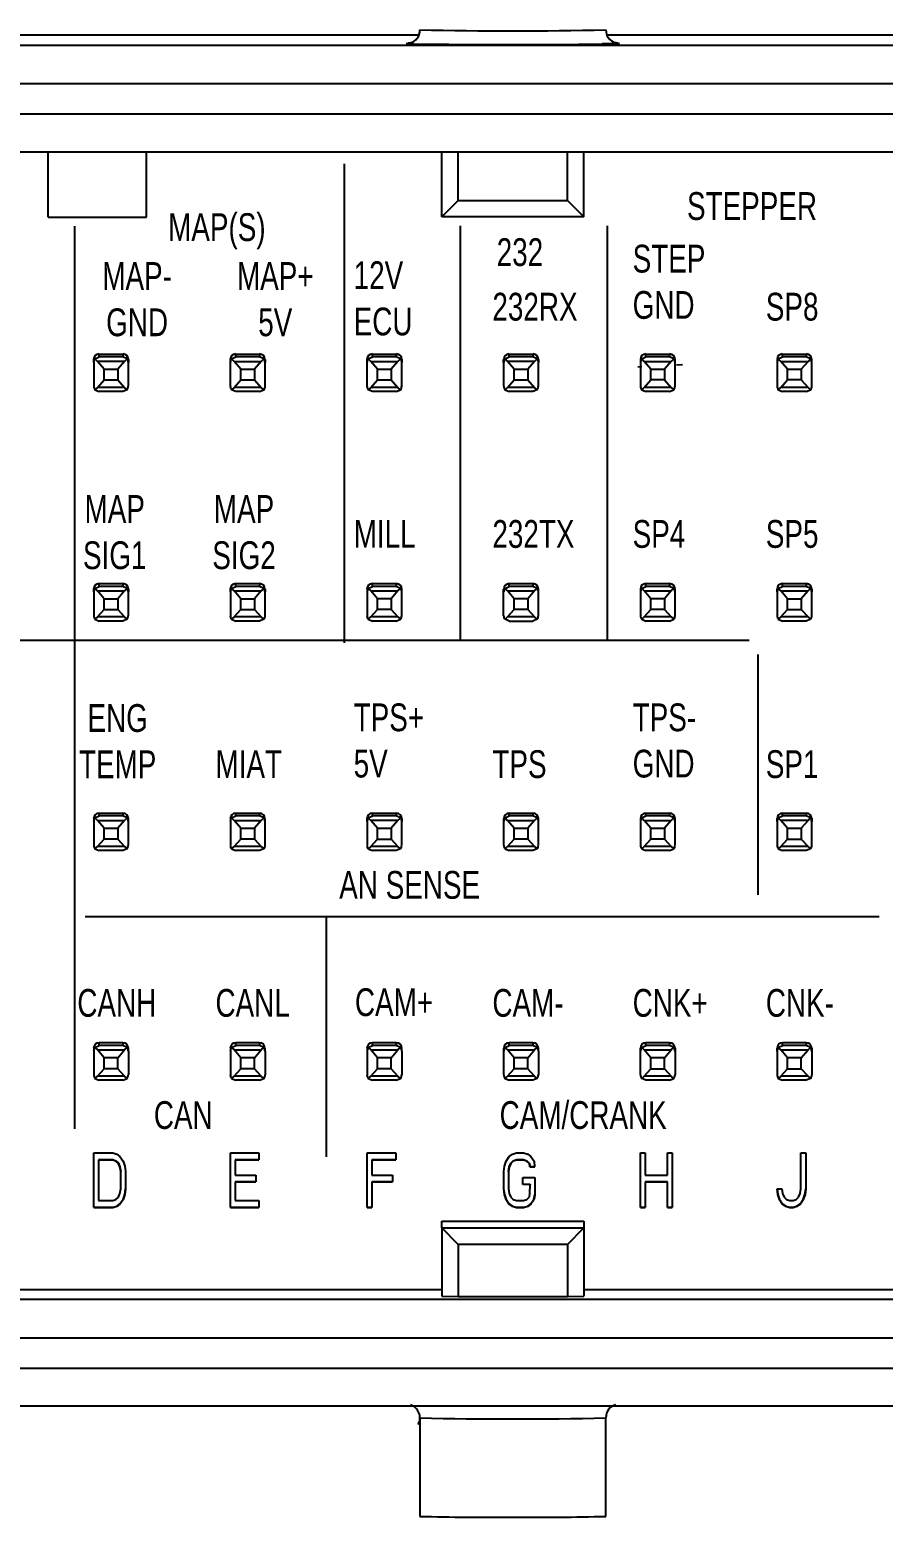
# Model space of a CAD drawing. Header units: inches. Extents: x -3.1 to 15.4, y 3.5 to 10.5.
# Drawn here: x 12.462 to 13.077, y 8.658 to 9.73 of the extents above; entities that cross this region are included whole.
import ezdxf

# ---------------------------------------------------------------- set-up
doc = ezdxf.new("R2010")
doc.units = ezdxf.units.IN
doc.header["$MEASUREMENT"] = 0
doc.layers.get('0').update_dxf_attribs({"linetype": 'CONTINUOUS'})
doc.layers.add('TAGS', color=1, linetype='CONTINUOUS')
doc.styles.get("Standard").update_dxf_attribs({"font": 'txt', "width": 0.75})

msp = doc.modelspace()

# ---------------------------------------------------------------- linework, layer by layer
at = {"color": 7, "linetype": 'Continuous'}
for p, q in [((12.1268, 9.7259), (12.742, 9.7259)), ((12.1268, 9.7184), (13.4929, 9.7184)), ((12.7331, 9.7197), (12.7379, 9.72)), ((12.7384, 9.7195), (12.7331, 9.7197)), ((12.8776, 9.7259), (13.4929, 9.7259)), ((12.8816, 9.72), (12.8866, 9.7197)), ((13.4929, 9.6906), (12.1268, 9.6906)), ((12.1405, 9.669), (13.4791, 9.669)), ((12.1405, 9.6417), (13.4791, 9.6417)), ((12.4752, 9.5947), (12.4752, 9.6417)), ((12.546, 9.5947), (12.546, 9.6417)), ((12.7586, 9.5948), (12.7586, 9.6417)), ((12.7705, 9.6065), (12.7705, 9.6417)), ((12.8492, 9.6065), (12.8492, 9.6417)), ((12.861, 9.5948), (12.861, 9.6417)), ((12.7705, 9.6065), (12.7586, 9.5948)), ((12.7705, 9.6065), (12.8492, 9.6065)), ((12.8492, 9.6065), (12.861, 9.5948)), ((12.4752, 9.5947), (12.546, 9.5947)), ((12.861, 9.5948), (12.7586, 9.5948)), ((12.5089, 9.4925), (12.5119, 9.494)), ((12.5119, 9.494), (12.5119, 9.496)), ((12.5119, 9.496), (12.529, 9.496)), ((12.529, 9.494), (12.5119, 9.494)), ((12.529, 9.496), (12.529, 9.494)), ((12.532, 9.4925), (12.529, 9.494)), ((12.6073, 9.4925), (12.6103, 9.494)), ((12.6103, 9.494), (12.6103, 9.496)), ((12.6103, 9.496), (12.6274, 9.496)), ((12.6274, 9.494), (12.6103, 9.494)), ((12.6274, 9.496), (12.6274, 9.494)), ((12.6305, 9.4925), (12.6274, 9.494)), ((12.7057, 9.4925), (12.7087, 9.494)), ((12.7087, 9.494), (12.7087, 9.496)), ((12.7087, 9.496), (12.7259, 9.496)), ((12.7259, 9.494), (12.7087, 9.494)), ((12.7259, 9.496), (12.7259, 9.494)), ((12.7289, 9.4925), (12.7259, 9.494)), ((12.8042, 9.4925), (12.8072, 9.494)), ((12.8072, 9.494), (12.8072, 9.496)), ((12.8072, 9.496), (12.8243, 9.496)), ((12.8243, 9.494), (12.8072, 9.494)), ((12.8243, 9.496), (12.8243, 9.494)), ((12.8273, 9.4925), (12.8243, 9.494)), ((12.9026, 9.4925), (12.9056, 9.494)), ((12.9056, 9.494), (12.9056, 9.496)), ((12.9056, 9.496), (12.9227, 9.496)), ((12.9227, 9.494), (12.9056, 9.494)), ((12.9227, 9.496), (12.9227, 9.494)), ((12.9257, 9.4925), (12.9227, 9.494)), ((13.001, 9.4925), (13.004, 9.494)), ((13.004, 9.494), (13.004, 9.496)), ((13.004, 9.496), (13.0211, 9.496)), ((13.0211, 9.494), (13.004, 9.494)), ((13.0211, 9.496), (13.0211, 9.494)), ((13.0242, 9.4925), (13.0211, 9.494)), ((12.508, 9.49), (12.508, 9.4921)), ((12.508, 9.49), (12.508, 9.4728)), ((12.5107, 9.4907), (12.5089, 9.4925)), ((12.5155, 9.4851), (12.5107, 9.4907)), ((12.5302, 9.4907), (12.5107, 9.4907)), ((12.5155, 9.4773), (12.5155, 9.4851)), ((12.5155, 9.4851), (12.5254, 9.4851)), ((12.5302, 9.4907), (12.5254, 9.4851)), ((12.5254, 9.4851), (12.5254, 9.4773)), ((12.532, 9.4925), (12.5302, 9.4907)), ((12.533, 9.4921), (12.533, 9.49)), ((12.533, 9.4728), (12.533, 9.49)), ((12.6064, 9.49), (12.6064, 9.4921)), ((12.6064, 9.4728), (12.6064, 9.49)), ((12.6091, 9.4907), (12.6073, 9.4925)), ((12.614, 9.4851), (12.6091, 9.4907)), ((12.6091, 9.4907), (12.6287, 9.4907)), ((12.614, 9.4773), (12.614, 9.4851)), ((12.614, 9.4851), (12.6238, 9.4851)), ((12.6287, 9.4907), (12.6238, 9.4851)), ((12.6238, 9.4851), (12.6238, 9.4773)), ((12.6305, 9.4925), (12.6287, 9.4907)), ((12.6314, 9.4921), (12.6314, 9.49)), ((12.6314, 9.4728), (12.6314, 9.49)), ((12.7048, 9.49), (12.7048, 9.4921)), ((12.7048, 9.4728), (12.7048, 9.49)), ((12.7075, 9.4907), (12.7057, 9.4925)), ((12.7124, 9.4851), (12.7075, 9.4907)), ((12.7075, 9.4907), (12.7271, 9.4907)), ((12.7124, 9.4773), (12.7124, 9.4851)), ((12.7124, 9.4851), (12.7222, 9.4851)), ((12.7271, 9.4907), (12.7222, 9.4851)), ((12.7222, 9.4851), (12.7222, 9.4773)), ((12.7289, 9.4925), (12.7271, 9.4907)), ((12.7298, 9.4921), (12.7298, 9.49)), ((12.7298, 9.4728), (12.7298, 9.49)), ((12.8032, 9.49), (12.8032, 9.4921)), ((12.8032, 9.49), (12.8032, 9.4728)), ((12.8059, 9.4907), (12.8042, 9.4925)), ((12.8108, 9.4851), (12.8059, 9.4907)), ((12.8255, 9.4907), (12.8059, 9.4907)), ((12.8108, 9.4773), (12.8108, 9.4851)), ((12.8108, 9.4851), (12.8206, 9.4851)), ((12.8255, 9.4907), (12.8206, 9.4851)), ((12.8206, 9.4851), (12.8206, 9.4773)), ((12.8273, 9.4925), (12.8255, 9.4907)), ((12.8282, 9.4921), (12.8282, 9.49)), ((12.8282, 9.4728), (12.8282, 9.49)), ((12.8999, 9.4868), (12.9027, 9.4869)), ((12.9017, 9.4921), (12.9017, 9.49)), ((12.9017, 9.49), (12.9017, 9.4728)), ((12.9026, 9.4925), (12.9044, 9.4907)), ((12.9092, 9.4851), (12.9044, 9.4907)), ((12.9044, 9.4907), (12.9239, 9.4907)), ((12.9092, 9.4773), (12.9092, 9.4851)), ((12.9092, 9.4851), (12.9191, 9.4851)), ((12.9239, 9.4907), (12.9191, 9.4851)), ((12.9191, 9.4851), (12.9191, 9.4773)), ((12.9239, 9.4907), (12.9257, 9.4925)), ((12.9267, 9.49), (12.9267, 9.4921)), ((12.9267, 9.4728), (12.9267, 9.49)), ((12.9276, 9.4881), (12.9321, 9.4884)), ((13.0001, 9.4921), (13.0001, 9.49)), ((13.0001, 9.49), (13.0001, 9.4728)), ((13.001, 9.4925), (13.0028, 9.4907)), ((13.0077, 9.4851), (13.0028, 9.4907)), ((13.0028, 9.4907), (13.0224, 9.4907)), ((13.0077, 9.4773), (13.0077, 9.4851)), ((13.0077, 9.4851), (13.0175, 9.4851)), ((13.0224, 9.4907), (13.0175, 9.4851)), ((13.0175, 9.4851), (13.0175, 9.4773)), ((13.0224, 9.4907), (13.0242, 9.4925)), ((13.0251, 9.49), (13.0251, 9.4921)), ((13.0251, 9.4728), (13.0251, 9.49)), ((12.5107, 9.4719), (12.5089, 9.4703)), ((12.5107, 9.4719), (12.5155, 9.4773)), ((12.5302, 9.4719), (12.5107, 9.4719)), ((12.5155, 9.4773), (12.5254, 9.4773)), ((12.5254, 9.4773), (12.5302, 9.4719)), ((12.532, 9.4703), (12.5302, 9.4719)), ((12.6091, 9.4719), (12.6073, 9.4703)), ((12.6091, 9.4719), (12.614, 9.4773)), ((12.6287, 9.4719), (12.6091, 9.4719)), ((12.614, 9.4773), (12.6238, 9.4773)), ((12.6238, 9.4773), (12.6287, 9.4719)), ((12.6305, 9.4703), (12.6287, 9.4719)), ((12.7075, 9.4719), (12.7057, 9.4703)), ((12.7075, 9.4719), (12.7124, 9.4773)), ((12.7271, 9.4719), (12.7075, 9.4719)), ((12.7124, 9.4773), (12.7222, 9.4773)), ((12.7222, 9.4773), (12.7271, 9.4719)), ((12.7289, 9.4703), (12.7271, 9.4719)), ((12.8059, 9.4719), (12.8042, 9.4703)), ((12.8059, 9.4719), (12.8108, 9.4773)), ((12.8255, 9.4719), (12.8059, 9.4719)), ((12.8108, 9.4773), (12.8206, 9.4773)), ((12.8206, 9.4773), (12.8255, 9.4719)), ((12.8273, 9.4703), (12.8255, 9.4719)), ((12.9026, 9.4703), (12.9044, 9.4719)), ((12.9044, 9.4719), (12.9092, 9.4773)), ((12.9239, 9.4719), (12.9044, 9.4719)), ((12.9191, 9.4773), (12.9092, 9.4773)), ((12.9191, 9.4773), (12.9239, 9.4719)), ((12.9239, 9.4719), (12.9257, 9.4703)), ((13.001, 9.4703), (13.0028, 9.4719)), ((13.0028, 9.4719), (13.0077, 9.4773)), ((13.0224, 9.4719), (13.0028, 9.4719)), ((13.0175, 9.4773), (13.0077, 9.4773)), ((13.0175, 9.4773), (13.0224, 9.4719)), ((13.0224, 9.4719), (13.0242, 9.4703)), ((12.5089, 9.4703), (12.5119, 9.469)), ((12.529, 9.469), (12.5119, 9.469)), ((12.532, 9.4703), (12.529, 9.469)), ((12.6103, 9.469), (12.6073, 9.4703)), ((12.6274, 9.469), (12.6103, 9.469)), ((12.6274, 9.469), (12.6305, 9.4703)), ((12.7087, 9.469), (12.7057, 9.4703)), ((12.7259, 9.469), (12.7087, 9.469)), ((12.7259, 9.469), (12.7289, 9.4703)), ((12.8042, 9.4703), (12.8072, 9.469)), ((12.8243, 9.469), (12.8072, 9.469)), ((12.8273, 9.4703), (12.8243, 9.469)), ((12.9026, 9.4703), (12.9056, 9.469)), ((12.9227, 9.469), (12.9056, 9.469)), ((12.9227, 9.469), (12.9257, 9.4703)), ((13.001, 9.4703), (13.004, 9.469)), ((13.0211, 9.469), (13.004, 9.469)), ((13.0211, 9.469), (13.0242, 9.4703)), ((12.508, 9.3246), (12.508, 9.3267)), ((12.508, 9.3246), (12.508, 9.3075)), ((12.5089, 9.3271), (12.5119, 9.3286)), ((12.5107, 9.3254), (12.5089, 9.3271)), ((12.5155, 9.3197), (12.5107, 9.3254)), ((12.5107, 9.3254), (12.5302, 9.3254)), ((12.5119, 9.3286), (12.5119, 9.3306)), ((12.5119, 9.3306), (12.529, 9.3306)), ((12.529, 9.3286), (12.5119, 9.3286)), ((12.5302, 9.3254), (12.5254, 9.3197)), ((12.529, 9.3306), (12.529, 9.3286)), ((12.532, 9.3271), (12.529, 9.3286)), ((12.532, 9.3271), (12.5302, 9.3254)), ((12.533, 9.3267), (12.533, 9.3246)), ((12.533, 9.3075), (12.533, 9.3246)), ((12.6064, 9.3246), (12.6064, 9.3267)), ((12.6064, 9.3246), (12.6064, 9.3075)), ((12.6073, 9.3271), (12.6103, 9.3286)), ((12.6091, 9.3254), (12.6073, 9.3271)), ((12.614, 9.3197), (12.6091, 9.3254)), ((12.6091, 9.3254), (12.6287, 9.3254)), ((12.6103, 9.3286), (12.6103, 9.3306)), ((12.6103, 9.3306), (12.6274, 9.3306)), ((12.6274, 9.3286), (12.6103, 9.3286)), ((12.6287, 9.3254), (12.6238, 9.3197)), ((12.6274, 9.3306), (12.6274, 9.3286)), ((12.6305, 9.3271), (12.6274, 9.3286)), ((12.6305, 9.3271), (12.6287, 9.3254)), ((12.6314, 9.3267), (12.6314, 9.3246)), ((12.6314, 9.3075), (12.6314, 9.3246)), ((12.7048, 9.3267), (12.7048, 9.3246)), ((12.7048, 9.3246), (12.7048, 9.3075)), ((12.7057, 9.3271), (12.7087, 9.3286)), ((12.7057, 9.3271), (12.7075, 9.3254)), ((12.7124, 9.3197), (12.7075, 9.3254)), ((12.7075, 9.3254), (12.7271, 9.3254)), ((12.7087, 9.3286), (12.7087, 9.3306)), ((12.7087, 9.3306), (12.7259, 9.3306)), ((12.7259, 9.3286), (12.7087, 9.3286)), ((12.7271, 9.3254), (12.7222, 9.3197)), ((12.7259, 9.3306), (12.7259, 9.3286)), ((12.7289, 9.3271), (12.7259, 9.3286)), ((12.7271, 9.3254), (12.7289, 9.3271)), ((12.7298, 9.3246), (12.7298, 9.3267)), ((12.7298, 9.3075), (12.7298, 9.3246)), ((12.8032, 9.3246), (12.8032, 9.3267)), ((12.8032, 9.3075), (12.8032, 9.3246)), ((12.8042, 9.3271), (12.8072, 9.3286)), ((12.8059, 9.3254), (12.8042, 9.3271)), ((12.8108, 9.3197), (12.8059, 9.3254)), ((12.8059, 9.3254), (12.8255, 9.3254)), ((12.8072, 9.3286), (12.8072, 9.3306)), ((12.8072, 9.3306), (12.8243, 9.3306)), ((12.8243, 9.3286), (12.8072, 9.3286)), ((12.8255, 9.3254), (12.8206, 9.3197)), ((12.8243, 9.3306), (12.8243, 9.3286)), ((12.8273, 9.3271), (12.8243, 9.3286)), ((12.8255, 9.3254), (12.8273, 9.3271)), ((12.8282, 9.3246), (12.8282, 9.3267)), ((12.8282, 9.3075), (12.8282, 9.3246)), ((12.9017, 9.3267), (12.9017, 9.3246)), ((12.9017, 9.3246), (12.9017, 9.3075)), ((12.9026, 9.3271), (12.9056, 9.3286)), ((12.9026, 9.3271), (12.9044, 9.3254)), ((12.9092, 9.3197), (12.9044, 9.3254)), ((12.9044, 9.3254), (12.9239, 9.3254)), ((12.9056, 9.3286), (12.9056, 9.3306)), ((12.9056, 9.3306), (12.9227, 9.3306)), ((12.9227, 9.3286), (12.9056, 9.3286)), ((12.9239, 9.3254), (12.9191, 9.3197)), ((12.9227, 9.3306), (12.9227, 9.3286)), ((12.9257, 9.3271), (12.9227, 9.3286)), ((12.9239, 9.3254), (12.9257, 9.3271)), ((12.9267, 9.3246), (12.9267, 9.3267)), ((12.9267, 9.3075), (12.9267, 9.3246)), ((13.0001, 9.3246), (13.0001, 9.3267)), ((13.0001, 9.3246), (13.0001, 9.3075)), ((13.001, 9.3271), (13.004, 9.3286)), ((13.0028, 9.3254), (13.001, 9.3271)), ((13.0077, 9.3197), (13.0028, 9.3254)), ((13.0028, 9.3254), (13.0224, 9.3254)), ((13.004, 9.3286), (13.004, 9.3306)), ((13.004, 9.3306), (13.0211, 9.3306)), ((13.0211, 9.3286), (13.004, 9.3286)), ((13.0224, 9.3254), (13.0175, 9.3197)), ((13.0211, 9.3306), (13.0211, 9.3286)), ((13.0242, 9.3271), (13.0211, 9.3286)), ((13.0242, 9.3271), (13.0224, 9.3254)), ((13.0251, 9.3267), (13.0251, 9.3246)), ((13.0251, 9.3075), (13.0251, 9.3246)), ((12.5107, 9.3066), (12.5155, 9.3119)), ((12.5155, 9.3119), (12.5155, 9.3197)), ((12.5155, 9.3197), (12.5254, 9.3197)), ((12.5155, 9.3119), (12.5254, 9.3119)), ((12.5254, 9.3197), (12.5254, 9.3119)), ((12.5254, 9.3119), (12.5302, 9.3066)), ((12.6091, 9.3066), (12.614, 9.3119)), ((12.614, 9.3119), (12.614, 9.3197)), ((12.614, 9.3197), (12.6238, 9.3197)), ((12.614, 9.3119), (12.6238, 9.3119)), ((12.6238, 9.3197), (12.6238, 9.3119)), ((12.6238, 9.3119), (12.6287, 9.3066)), ((12.7075, 9.3066), (12.7124, 9.3119)), ((12.7124, 9.3119), (12.7124, 9.3197)), ((12.7222, 9.3197), (12.7124, 9.3197)), ((12.7222, 9.3119), (12.7124, 9.3119)), ((12.7222, 9.3197), (12.7222, 9.3119)), ((12.7222, 9.3119), (12.7271, 9.3066)), ((12.8059, 9.3066), (12.8108, 9.3119)), ((12.8108, 9.3119), (12.8108, 9.3197)), ((12.8206, 9.3197), (12.8108, 9.3197)), ((12.8206, 9.3119), (12.8108, 9.3119)), ((12.8206, 9.3197), (12.8206, 9.3119)), ((12.8206, 9.3119), (12.8255, 9.3066)), ((12.9044, 9.3066), (12.9092, 9.3119)), ((12.9092, 9.3119), (12.9092, 9.3197)), ((12.9191, 9.3197), (12.9092, 9.3197)), ((12.9191, 9.3119), (12.9092, 9.3119)), ((12.9191, 9.3197), (12.9191, 9.3119)), ((12.9191, 9.3119), (12.9239, 9.3066)), ((13.0028, 9.3066), (13.0077, 9.3119)), ((13.0077, 9.3119), (13.0077, 9.3197)), ((13.0077, 9.3197), (13.0175, 9.3197)), ((13.0077, 9.3119), (13.0175, 9.3119)), ((13.0175, 9.3197), (13.0175, 9.3119)), ((13.0175, 9.3119), (13.0224, 9.3066)), ((12.5107, 9.3066), (12.5089, 9.3049)), ((12.5089, 9.3049), (12.5119, 9.3036)), ((12.5302, 9.3066), (12.5107, 9.3066)), ((12.529, 9.3036), (12.5119, 9.3036)), ((12.532, 9.3049), (12.529, 9.3036)), ((12.532, 9.3049), (12.5302, 9.3066)), ((12.6091, 9.3066), (12.6073, 9.3049)), ((12.6073, 9.3049), (12.6103, 9.3036)), ((12.6287, 9.3066), (12.6091, 9.3066)), ((12.6274, 9.3036), (12.6103, 9.3036)), ((12.6305, 9.3049), (12.6274, 9.3036)), ((12.6305, 9.3049), (12.6287, 9.3066)), ((12.7057, 9.3049), (12.7075, 9.3066)), ((12.7057, 9.3049), (12.7087, 9.3036)), ((12.7271, 9.3066), (12.7075, 9.3066)), ((12.7259, 9.3036), (12.7087, 9.3036)), ((12.7259, 9.3036), (12.7289, 9.3049)), ((12.7271, 9.3066), (12.7289, 9.3049)), ((12.8042, 9.3049), (12.8059, 9.3066)), ((12.8072, 9.3036), (12.8042, 9.3049)), ((12.8255, 9.3066), (12.8059, 9.3066)), ((12.8072, 9.3036), (12.8243, 9.3036)), ((12.8273, 9.3049), (12.8243, 9.3036)), ((12.8273, 9.3049), (12.8255, 9.3066)), ((12.9026, 9.3049), (12.9044, 9.3066)), ((12.9026, 9.3049), (12.9056, 9.3036)), ((12.9239, 9.3066), (12.9044, 9.3066)), ((12.9227, 9.3036), (12.9056, 9.3036)), ((12.9227, 9.3036), (12.9257, 9.3049)), ((12.9239, 9.3066), (12.9257, 9.3049)), ((13.0028, 9.3066), (13.001, 9.3049)), ((13.001, 9.3049), (13.004, 9.3036)), ((13.0224, 9.3066), (13.0028, 9.3066)), ((13.0211, 9.3036), (13.004, 9.3036)), ((13.0242, 9.3049), (13.0211, 9.3036)), ((13.0242, 9.3049), (13.0224, 9.3066)), ((12.508, 9.1614), (12.508, 9.1593)), ((12.5089, 9.1618), (12.5119, 9.1633)), ((12.5089, 9.1618), (12.5107, 9.16)), ((12.5119, 9.1633), (12.5119, 9.1653)), ((12.5119, 9.1653), (12.529, 9.1653)), ((12.529, 9.1633), (12.5119, 9.1633)), ((12.529, 9.1653), (12.529, 9.1633)), ((12.532, 9.1618), (12.529, 9.1633)), ((12.5302, 9.16), (12.532, 9.1618)), ((12.533, 9.1593), (12.533, 9.1614)), ((12.6064, 9.1614), (12.6064, 9.1593)), ((12.6073, 9.1618), (12.6103, 9.1633)), ((12.6073, 9.1618), (12.6091, 9.16)), ((12.6103, 9.1633), (12.6103, 9.1653)), ((12.6103, 9.1653), (12.6274, 9.1653)), ((12.6274, 9.1633), (12.6103, 9.1633)), ((12.6274, 9.1653), (12.6274, 9.1633)), ((12.6305, 9.1618), (12.6274, 9.1633)), ((12.6287, 9.16), (12.6305, 9.1618)), ((12.6314, 9.1593), (12.6314, 9.1614)), ((12.7048, 9.1593), (12.7048, 9.1614)), ((12.7057, 9.1618), (12.7087, 9.1633)), ((12.7075, 9.16), (12.7057, 9.1618)), ((12.7087, 9.1633), (12.7087, 9.1653)), ((12.7087, 9.1653), (12.7259, 9.1653)), ((12.7259, 9.1633), (12.7087, 9.1633)), ((12.7259, 9.1653), (12.7259, 9.1633)), ((12.7289, 9.1618), (12.7259, 9.1633)), ((12.7289, 9.1618), (12.7271, 9.16)), ((12.7298, 9.1614), (12.7298, 9.1593)), ((12.8032, 9.1614), (12.8032, 9.1593)), ((12.8042, 9.1618), (12.8072, 9.1633)), ((12.8042, 9.1618), (12.8059, 9.16)), ((12.8072, 9.1633), (12.8072, 9.1653)), ((12.8072, 9.1653), (12.8243, 9.1653)), ((12.8243, 9.1633), (12.8072, 9.1633)), ((12.8243, 9.1653), (12.8243, 9.1633)), ((12.8273, 9.1618), (12.8243, 9.1633)), ((12.8255, 9.16), (12.8273, 9.1618)), ((12.8282, 9.1593), (12.8282, 9.1614)), ((12.9017, 9.1614), (12.9017, 9.1593)), ((12.9026, 9.1618), (12.9056, 9.1633)), ((12.9026, 9.1618), (12.9044, 9.16)), ((12.9056, 9.1633), (12.9056, 9.1653)), ((12.9056, 9.1653), (12.9227, 9.1653)), ((12.9227, 9.1633), (12.9056, 9.1633)), ((12.9227, 9.1653), (12.9227, 9.1633)), ((12.9257, 9.1618), (12.9227, 9.1633)), ((12.9239, 9.16), (12.9257, 9.1618)), ((12.9267, 9.1593), (12.9267, 9.1614)), ((13.0001, 9.1593), (13.0001, 9.1614)), ((13.001, 9.1618), (13.004, 9.1633)), ((13.0028, 9.16), (13.001, 9.1618)), ((13.004, 9.1633), (13.004, 9.1653)), ((13.004, 9.1653), (13.0211, 9.1653)), ((13.0211, 9.1633), (13.004, 9.1633)), ((13.0211, 9.1653), (13.0211, 9.1633)), ((13.0242, 9.1618), (13.0211, 9.1633)), ((13.0242, 9.1618), (13.0224, 9.16)), ((13.0251, 9.1614), (13.0251, 9.1593)), ((12.508, 9.1593), (12.508, 9.1421)), ((12.5155, 9.1544), (12.5107, 9.16)), ((12.5107, 9.16), (12.5302, 9.16)), ((12.5155, 9.1466), (12.5155, 9.1544)), ((12.5155, 9.1544), (12.5254, 9.1544)), ((12.5302, 9.16), (12.5254, 9.1544)), ((12.5254, 9.1544), (12.5254, 9.1466)), ((12.533, 9.1421), (12.533, 9.1593)), ((12.6064, 9.1593), (12.6064, 9.1421)), ((12.614, 9.1544), (12.6091, 9.16)), ((12.6091, 9.16), (12.6287, 9.16)), ((12.614, 9.1466), (12.614, 9.1544)), ((12.614, 9.1544), (12.6238, 9.1544)), ((12.6287, 9.16), (12.6238, 9.1544)), ((12.6238, 9.1544), (12.6238, 9.1466)), ((12.6314, 9.1421), (12.6314, 9.1593)), ((12.7048, 9.1593), (12.7048, 9.1421)), ((12.7124, 9.1544), (12.7075, 9.16)), ((12.7271, 9.16), (12.7075, 9.16)), ((12.7124, 9.1466), (12.7124, 9.1544)), ((12.7124, 9.1544), (12.7222, 9.1544)), ((12.7271, 9.16), (12.7222, 9.1544)), ((12.7222, 9.1544), (12.7222, 9.1466)), ((12.7298, 9.1421), (12.7298, 9.1593)), ((12.8032, 9.1593), (12.8032, 9.1421)), ((12.8108, 9.1544), (12.8059, 9.16)), ((12.8059, 9.16), (12.8255, 9.16)), ((12.8108, 9.1466), (12.8108, 9.1544)), ((12.8108, 9.1544), (12.8206, 9.1544)), ((12.8255, 9.16), (12.8206, 9.1544)), ((12.8206, 9.1544), (12.8206, 9.1466)), ((12.8282, 9.1421), (12.8282, 9.1593)), ((12.9017, 9.1593), (12.9017, 9.1421)), ((12.9092, 9.1544), (12.9044, 9.16)), ((12.9044, 9.16), (12.9239, 9.16)), ((12.9092, 9.1466), (12.9092, 9.1544)), ((12.9092, 9.1544), (12.9191, 9.1544)), ((12.9239, 9.16), (12.9191, 9.1544)), ((12.9191, 9.1544), (12.9191, 9.1466)), ((12.9267, 9.1421), (12.9267, 9.1593)), ((13.0001, 9.1593), (13.0001, 9.1421)), ((13.0077, 9.1544), (13.0028, 9.16)), ((13.0224, 9.16), (13.0028, 9.16)), ((13.0077, 9.1466), (13.0077, 9.1544)), ((13.0077, 9.1544), (13.0175, 9.1544)), ((13.0224, 9.16), (13.0175, 9.1544)), ((13.0175, 9.1544), (13.0175, 9.1466)), ((13.0251, 9.1421), (13.0251, 9.1593)), ((12.5089, 9.1396), (12.5107, 9.1412)), ((12.5107, 9.1412), (12.5155, 9.1466)), ((12.5302, 9.1412), (12.5107, 9.1412)), ((12.5254, 9.1466), (12.5155, 9.1466)), ((12.5254, 9.1466), (12.5302, 9.1412)), ((12.5302, 9.1412), (12.532, 9.1396)), ((12.6073, 9.1396), (12.6091, 9.1412)), ((12.6091, 9.1412), (12.614, 9.1466)), ((12.6287, 9.1412), (12.6091, 9.1412)), ((12.6238, 9.1466), (12.614, 9.1466)), ((12.6238, 9.1466), (12.6287, 9.1412)), ((12.6287, 9.1412), (12.6305, 9.1396)), ((12.7075, 9.1412), (12.7057, 9.1396)), ((12.7075, 9.1412), (12.7124, 9.1466)), ((12.7271, 9.1412), (12.7075, 9.1412)), ((12.7124, 9.1466), (12.7222, 9.1466)), ((12.7222, 9.1466), (12.7271, 9.1412)), ((12.7289, 9.1396), (12.7271, 9.1412)), ((12.8042, 9.1396), (12.8059, 9.1412)), ((12.8059, 9.1412), (12.8108, 9.1466)), ((12.8255, 9.1412), (12.8059, 9.1412)), ((12.8206, 9.1466), (12.8108, 9.1466)), ((12.8206, 9.1466), (12.8255, 9.1412)), ((12.8255, 9.1412), (12.8273, 9.1396)), ((12.9026, 9.1396), (12.9044, 9.1412)), ((12.9044, 9.1412), (12.9092, 9.1466)), ((12.9239, 9.1412), (12.9044, 9.1412)), ((12.9191, 9.1466), (12.9092, 9.1466)), ((12.9191, 9.1466), (12.9239, 9.1412)), ((12.9239, 9.1412), (12.9257, 9.1396)), ((13.0028, 9.1412), (13.001, 9.1396)), ((13.0028, 9.1412), (13.0077, 9.1466)), ((13.0224, 9.1412), (13.0028, 9.1412)), ((13.0077, 9.1466), (13.0175, 9.1466)), ((13.0175, 9.1466), (13.0224, 9.1412)), ((13.0242, 9.1396), (13.0224, 9.1412)), ((12.5089, 9.1396), (12.5119, 9.1383)), ((12.529, 9.1383), (12.5119, 9.1383)), ((12.532, 9.1396), (12.529, 9.1383)), ((12.6073, 9.1396), (12.6103, 9.1383)), ((12.6274, 9.1383), (12.6103, 9.1383)), ((12.6305, 9.1396), (12.6274, 9.1383)), ((12.7057, 9.1396), (12.7087, 9.1383)), ((12.7259, 9.1383), (12.7087, 9.1383)), ((12.7289, 9.1396), (12.7259, 9.1383)), ((12.8042, 9.1396), (12.8072, 9.1383)), ((12.8243, 9.1383), (12.8072, 9.1383)), ((12.8273, 9.1396), (12.8243, 9.1383)), ((12.9026, 9.1396), (12.9056, 9.1383)), ((12.9227, 9.1383), (12.9056, 9.1383)), ((12.9227, 9.1383), (12.9257, 9.1396)), ((13.001, 9.1396), (13.004, 9.1383)), ((13.0211, 9.1383), (13.004, 9.1383)), ((13.0242, 9.1396), (13.0211, 9.1383)), ((12.508, 8.996), (12.508, 8.9939)), ((12.508, 8.9939), (12.508, 8.9768)), ((12.5089, 8.9964), (12.5119, 8.9979)), ((12.5089, 8.9964), (12.5107, 8.9947)), ((12.5155, 8.9891), (12.5107, 8.9947)), ((12.5107, 8.9947), (12.5302, 8.9947)), ((12.5119, 8.9979), (12.5119, 9)), ((12.5119, 9), (12.529, 9)), ((12.529, 8.9979), (12.5119, 8.9979)), ((12.5254, 8.9891), (12.5302, 8.9947)), ((12.529, 9), (12.529, 8.9979)), ((12.532, 8.9964), (12.529, 8.9979)), ((12.5302, 8.9947), (12.532, 8.9964)), ((12.533, 8.9939), (12.533, 8.996)), ((12.533, 8.9939), (12.533, 8.9768)), ((12.6064, 8.996), (12.6064, 8.9939)), ((12.6064, 8.9939), (12.6064, 8.9768)), ((12.6073, 8.9964), (12.6103, 8.9979)), ((12.6073, 8.9964), (12.6091, 8.9947)), ((12.614, 8.9891), (12.6091, 8.9947)), ((12.6091, 8.9947), (12.6287, 8.9947)), ((12.6103, 8.9979), (12.6103, 9)), ((12.6103, 9), (12.6274, 9)), ((12.6274, 8.9979), (12.6103, 8.9979)), ((12.6238, 8.9891), (12.6287, 8.9947)), ((12.6274, 9), (12.6274, 8.9979)), ((12.6305, 8.9964), (12.6274, 8.9979)), ((12.6287, 8.9947), (12.6305, 8.9964)), ((12.6314, 8.9939), (12.6314, 8.996)), ((12.6314, 8.9939), (12.6314, 8.9768)), ((12.7048, 8.996), (12.7048, 8.9939)), ((12.7048, 8.9939), (12.7048, 8.9768)), ((12.7057, 8.9964), (12.7087, 8.9979)), ((12.7057, 8.9964), (12.7075, 8.9947)), ((12.7124, 8.9891), (12.7075, 8.9947)), ((12.7075, 8.9947), (12.7271, 8.9947)), ((12.7087, 8.9979), (12.7087, 9)), ((12.7087, 9), (12.7259, 9)), ((12.7259, 8.9979), (12.7087, 8.9979)), ((12.7222, 8.9891), (12.7271, 8.9947)), ((12.7259, 9), (12.7259, 8.9979)), ((12.7289, 8.9964), (12.7259, 8.9979)), ((12.7271, 8.9947), (12.7289, 8.9964)), ((12.7298, 8.9939), (12.7298, 8.996)), ((12.7298, 8.9939), (12.7298, 8.9768)), ((12.8032, 8.996), (12.8032, 8.9939)), ((12.8032, 8.9939), (12.8032, 8.9768)), ((12.8042, 8.9964), (12.8072, 8.9979)), ((12.8042, 8.9964), (12.8059, 8.9947)), ((12.8108, 8.9891), (12.8059, 8.9947)), ((12.8059, 8.9947), (12.8255, 8.9947)), ((12.8072, 8.9979), (12.8072, 9)), ((12.8072, 9), (12.8243, 9)), ((12.8243, 8.9979), (12.8072, 8.9979)), ((12.8206, 8.9891), (12.8255, 8.9947)), ((12.8243, 9), (12.8243, 8.9979)), ((12.8273, 8.9964), (12.8243, 8.9979)), ((12.8255, 8.9947), (12.8273, 8.9964)), ((12.8282, 8.9939), (12.8282, 8.996)), ((12.8282, 8.9939), (12.8282, 8.9768)), ((12.9017, 8.9939), (12.9017, 8.996)), ((12.9017, 8.9768), (12.9017, 8.9939)), ((12.9026, 8.9964), (12.9056, 8.9979)), ((12.9044, 8.9947), (12.9026, 8.9964)), ((12.9092, 8.9891), (12.9044, 8.9947)), ((12.9044, 8.9947), (12.9239, 8.9947)), ((12.9056, 8.9979), (12.9056, 9)), ((12.9056, 9), (12.9227, 9)), ((12.9227, 8.9979), (12.9056, 8.9979)), ((12.9191, 8.9891), (12.9239, 8.9947)), ((12.9227, 9), (12.9227, 8.9979)), ((12.9257, 8.9964), (12.9227, 8.9979)), ((12.9239, 8.9947), (12.9257, 8.9964)), ((12.9267, 8.996), (12.9267, 8.9939)), ((12.9267, 8.9939), (12.9267, 8.9768)), ((13.0001, 8.9939), (13.0001, 8.996)), ((13.0001, 8.9939), (13.0001, 8.9768)), ((13.001, 8.9964), (13.004, 8.9979)), ((13.0028, 8.9947), (13.001, 8.9964)), ((13.0077, 8.9891), (13.0028, 8.9947)), ((13.0028, 8.9947), (13.0224, 8.9947)), ((13.004, 8.9979), (13.004, 9)), ((13.004, 9), (13.0211, 9)), ((13.0211, 8.9979), (13.004, 8.9979)), ((13.0175, 8.9891), (13.0224, 8.9947)), ((13.0211, 9), (13.0211, 8.9979)), ((13.0242, 8.9964), (13.0211, 8.9979)), ((13.0224, 8.9947), (13.0242, 8.9964)), ((13.0251, 8.996), (13.0251, 8.9939)), ((13.0251, 8.9939), (13.0251, 8.9768)), ((12.5107, 8.9759), (12.5155, 8.9812)), ((12.5155, 8.9812), (12.5155, 8.9891)), ((12.5254, 8.9891), (12.5155, 8.9891)), ((12.5254, 8.9812), (12.5155, 8.9812)), ((12.5254, 8.9812), (12.5254, 8.9891)), ((12.5302, 8.9759), (12.5254, 8.9812)), ((12.6091, 8.9759), (12.614, 8.9812)), ((12.614, 8.9812), (12.614, 8.9891)), ((12.6238, 8.9891), (12.614, 8.9891)), ((12.6238, 8.9812), (12.614, 8.9812)), ((12.6238, 8.9812), (12.6238, 8.9891)), ((12.6287, 8.9759), (12.6238, 8.9812)), ((12.7075, 8.9759), (12.7124, 8.9812)), ((12.7124, 8.9812), (12.7124, 8.9891)), ((12.7222, 8.9891), (12.7124, 8.9891)), ((12.7222, 8.9812), (12.7124, 8.9812)), ((12.7222, 8.9812), (12.7222, 8.9891)), ((12.7271, 8.9759), (12.7222, 8.9812)), ((12.8059, 8.9759), (12.8108, 8.9812)), ((12.8108, 8.9812), (12.8108, 8.9891)), ((12.8206, 8.9891), (12.8108, 8.9891)), ((12.8206, 8.9812), (12.8108, 8.9812)), ((12.8206, 8.9812), (12.8206, 8.9891)), ((12.8255, 8.9759), (12.8206, 8.9812)), ((12.9044, 8.9759), (12.9092, 8.9812)), ((12.9092, 8.9812), (12.9092, 8.9891)), ((12.9191, 8.9891), (12.9092, 8.9891)), ((12.9092, 8.9812), (12.9191, 8.9812)), ((12.9191, 8.9812), (12.9191, 8.9891)), ((12.9191, 8.9812), (12.9239, 8.9759)), ((13.0028, 8.9759), (13.0077, 8.9812)), ((13.0077, 8.9812), (13.0077, 8.9891)), ((13.0175, 8.9891), (13.0077, 8.9891)), ((13.0077, 8.9812), (13.0175, 8.9812)), ((13.0175, 8.9812), (13.0175, 8.9891)), ((13.0224, 8.9759), (13.0175, 8.9812)), ((12.5089, 8.9742), (12.5107, 8.9759)), ((12.5089, 8.9742), (12.5119, 8.9729)), ((12.5302, 8.9759), (12.5107, 8.9759)), ((12.529, 8.9729), (12.5119, 8.9729)), ((12.529, 8.9729), (12.532, 8.9742)), ((12.532, 8.9742), (12.5302, 8.9759)), ((12.6073, 8.9742), (12.6091, 8.9759)), ((12.6073, 8.9742), (12.6103, 8.9729)), ((12.6287, 8.9759), (12.6091, 8.9759)), ((12.6274, 8.9729), (12.6103, 8.9729)), ((12.6274, 8.9729), (12.6305, 8.9742)), ((12.6305, 8.9742), (12.6287, 8.9759)), ((12.7057, 8.9742), (12.7075, 8.9759)), ((12.7057, 8.9742), (12.7087, 8.9729)), ((12.7271, 8.9759), (12.7075, 8.9759)), ((12.7259, 8.9729), (12.7087, 8.9729)), ((12.7259, 8.9729), (12.7289, 8.9742)), ((12.7289, 8.9742), (12.7271, 8.9759)), ((12.8042, 8.9742), (12.8059, 8.9759)), ((12.8042, 8.9742), (12.8072, 8.9729)), ((12.8255, 8.9759), (12.8059, 8.9759)), ((12.8243, 8.9729), (12.8072, 8.9729)), ((12.8273, 8.9742), (12.8243, 8.9729)), ((12.8273, 8.9742), (12.8255, 8.9759)), ((12.9044, 8.9759), (12.9026, 8.9742)), ((12.9056, 8.9729), (12.9026, 8.9742)), ((12.9239, 8.9759), (12.9044, 8.9759)), ((12.9227, 8.9729), (12.9056, 8.9729)), ((12.9227, 8.9729), (12.9257, 8.9742)), ((12.9257, 8.9742), (12.9239, 8.9759)), ((13.0028, 8.9759), (13.001, 8.9742)), ((13.001, 8.9742), (13.004, 8.9729)), ((13.0224, 8.9759), (13.0028, 8.9759)), ((13.0211, 8.9729), (13.004, 8.9729)), ((13.0242, 8.9742), (13.0211, 8.9729)), ((13.0242, 8.9742), (13.0224, 8.9759)), ((12.508, 8.9205), (12.5217, 8.9205)), ((12.508, 8.8812), (12.508, 8.9205)), ((12.5114, 8.9155), (12.5114, 8.9156)), ((12.5114, 8.9156), (12.5217, 8.9156)), ((12.5114, 8.9155), (12.5114, 8.8862)), ((12.5217, 8.9155), (12.5114, 8.9155)), ((12.5217, 8.9205), (12.5246, 8.9197)), ((12.5217, 8.9156), (12.5217, 8.9155)), ((12.5217, 8.9156), (12.524, 8.9148)), ((12.524, 8.9147), (12.5217, 8.9155)), ((12.524, 8.9147), (12.524, 8.9148)), ((12.524, 8.9148), (12.5258, 8.9131)), ((12.5246, 8.9197), (12.5269, 8.918)), ((12.5269, 8.918), (12.5292, 8.9147)), ((12.6064, 8.9205), (12.627, 8.9205)), ((12.6064, 8.8812), (12.6064, 8.9205)), ((12.6098, 8.9156), (12.6098, 8.9155)), ((12.6098, 8.9156), (12.627, 8.9156)), ((12.6098, 8.9155), (12.6098, 8.9046)), ((12.627, 8.9155), (12.6098, 8.9155)), ((12.627, 8.9205), (12.627, 8.9155)), ((12.7048, 8.9205), (12.7255, 8.9205)), ((12.7048, 8.8812), (12.7048, 8.9205)), ((12.7082, 8.9156), (12.7082, 8.9155)), ((12.7082, 8.9156), (12.7255, 8.9156)), ((12.7082, 8.9155), (12.7082, 8.9046)), ((12.7255, 8.9155), (12.7082, 8.9155)), ((12.7255, 8.9205), (12.7255, 8.9155)), ((12.8049, 8.9147), (12.8072, 8.918)), ((12.8072, 8.918), (12.8095, 8.9197)), ((12.8084, 8.9131), (12.8101, 8.9148)), ((12.8095, 8.9197), (12.8124, 8.9205)), ((12.8101, 8.9148), (12.8124, 8.9156)), ((12.8124, 8.9155), (12.8101, 8.9147)), ((12.8101, 8.9148), (12.8101, 8.9147)), ((12.8124, 8.9205), (12.8176, 8.9205)), ((12.8124, 8.9156), (12.8124, 8.9155)), ((12.8124, 8.9156), (12.8176, 8.9156)), ((12.8176, 8.9155), (12.8124, 8.9155)), ((12.8176, 8.9205), (12.8205, 8.9197)), ((12.8176, 8.9156), (12.8176, 8.9155)), ((12.8176, 8.9156), (12.8199, 8.9148)), ((12.8199, 8.9147), (12.8176, 8.9155)), ((12.8199, 8.9148), (12.8199, 8.9147)), ((12.8199, 8.9148), (12.8216, 8.9131)), ((12.8205, 8.9197), (12.8227, 8.918)), ((12.8227, 8.918), (12.8251, 8.9145)), ((12.9017, 8.9205), (12.9051, 8.9205)), ((12.9017, 8.8812), (12.9017, 8.9205)), ((12.9051, 8.9205), (12.9051, 8.9046)), ((12.9212, 8.9205), (12.9246, 8.9205)), ((12.9212, 8.9046), (12.9212, 8.9205)), ((12.9246, 8.9205), (12.9246, 8.8812)), ((13.0173, 8.9205), (13.0207, 8.9205)), ((13.0173, 8.8946), (13.0173, 8.9205)), ((13.0207, 8.9205), (13.0207, 8.8946)), ((12.5258, 8.913), (12.524, 8.9147)), ((12.5258, 8.913), (12.5258, 8.9131)), ((12.5258, 8.9131), (12.5269, 8.9106)), ((12.5269, 8.9105), (12.5258, 8.913)), ((12.5269, 8.9105), (12.5269, 8.9106)), ((12.5269, 8.9106), (12.5275, 8.9072)), ((12.5275, 8.9071), (12.5269, 8.9105)), ((12.5275, 8.9071), (12.5275, 8.9072)), ((12.5275, 8.8946), (12.5275, 8.9071)), ((12.5292, 8.9147), (12.5304, 8.9111)), ((12.5304, 8.9111), (12.5309, 8.9071)), ((12.5309, 8.9071), (12.5309, 8.8946)), ((12.6098, 8.9046), (12.6248, 8.9046)), ((12.6248, 8.9046), (12.6248, 8.8996)), ((12.7082, 8.9046), (12.7232, 8.9046)), ((12.7232, 8.9046), (12.7232, 8.8996)), ((12.8033, 8.9071), (12.8037, 8.9111)), ((12.8033, 8.8946), (12.8033, 8.9071)), ((12.8037, 8.9111), (12.8049, 8.9147)), ((12.8067, 8.9072), (12.8072, 8.9106)), ((12.8072, 8.9103), (12.8067, 8.9071)), ((12.8067, 8.9072), (12.8067, 8.9071)), ((12.8067, 8.9071), (12.8067, 8.8946)), ((12.8072, 8.9106), (12.8084, 8.9131)), ((12.8084, 8.913), (12.8072, 8.9103)), ((12.8072, 8.9106), (12.8072, 8.9103)), ((12.8101, 8.9147), (12.8084, 8.913)), ((12.8084, 8.9131), (12.8084, 8.913)), ((12.8217, 8.9129), (12.8199, 8.9147)), ((12.8216, 8.9131), (12.8216, 8.9129)), ((12.8216, 8.9131), (12.8222, 8.9106)), ((12.8221, 8.9105), (12.8217, 8.9129)), ((12.8255, 8.9105), (12.8221, 8.9105)), ((12.8222, 8.9106), (12.8222, 8.9105)), ((12.8222, 8.9106), (12.8256, 8.9106)), ((12.8251, 8.9145), (12.8255, 8.9105)), ((12.9051, 8.9046), (12.9212, 8.9046)), ((12.5269, 8.8912), (12.5275, 8.8946)), ((12.5303, 8.8905), (12.5309, 8.8947)), ((12.5309, 8.8946), (12.5304, 8.8906)), ((12.6098, 8.8997), (12.6248, 8.8997)), ((12.6098, 8.8997), (12.6098, 8.8996)), ((12.6248, 8.8996), (12.6098, 8.8996)), ((12.6098, 8.8996), (12.6098, 8.8862)), ((12.7082, 8.8997), (12.7232, 8.8997)), ((12.7082, 8.8997), (12.7082, 8.8996)), ((12.7082, 8.8996), (12.7082, 8.8812)), ((12.7232, 8.8996), (12.7082, 8.8996)), ((12.8032, 8.8947), (12.8038, 8.8905)), ((12.8037, 8.8906), (12.8033, 8.8946)), ((12.8067, 8.8946), (12.8072, 8.8914)), ((12.817, 8.8979), (12.817, 8.9029)), ((12.817, 8.9029), (12.8256, 8.9029)), ((12.817, 8.898), (12.8222, 8.898)), ((12.8222, 8.8979), (12.817, 8.8979)), ((12.8221, 8.8912), (12.8222, 8.8979)), ((12.8222, 8.898), (12.8222, 8.8979)), ((12.8256, 8.9029), (12.8256, 8.8904)), ((12.9051, 8.8997), (12.9212, 8.8997)), ((12.9051, 8.8997), (12.9051, 8.8996)), ((12.9051, 8.8996), (12.9051, 8.8812)), ((12.9212, 8.8996), (12.9051, 8.8996)), ((12.9212, 8.8997), (12.9212, 8.8996)), ((12.9212, 8.8812), (12.9212, 8.8996)), ((13.0001, 8.8947), (13.0007, 8.8905)), ((13.0002, 8.8946), (13.0036, 8.8946)), ((13.0006, 8.8906), (13.0002, 8.8946)), ((13.0036, 8.8946), (13.004, 8.8914)), ((13.0168, 8.8914), (13.0173, 8.8946)), ((13.0202, 8.8905), (13.0207, 8.8947)), ((13.0207, 8.8946), (13.0203, 8.8906)), ((12.5114, 8.8862), (12.5217, 8.8862)), ((12.5217, 8.8862), (12.524, 8.887)), ((12.524, 8.887), (12.5258, 8.8887)), ((12.5246, 8.8821), (12.5269, 8.8838)), ((12.5269, 8.8837), (12.5246, 8.882)), ((12.5258, 8.8887), (12.5269, 8.8912)), ((12.5269, 8.8838), (12.5292, 8.8871)), ((12.5292, 8.887), (12.5269, 8.8837)), ((12.5269, 8.8838), (12.5269, 8.8837)), ((12.5304, 8.8906), (12.5292, 8.887)), ((12.5292, 8.8871), (12.5303, 8.8905)), ((12.5292, 8.8871), (12.5292, 8.887)), ((12.5303, 8.8905), (12.5304, 8.8906)), ((12.6098, 8.8862), (12.627, 8.8862)), ((12.627, 8.8862), (12.627, 8.8812)), ((12.8049, 8.887), (12.8037, 8.8906)), ((12.8038, 8.8905), (12.8037, 8.8906)), ((12.8038, 8.8905), (12.8049, 8.8871)), ((12.8049, 8.8871), (12.8049, 8.887)), ((12.8072, 8.8837), (12.8049, 8.887)), ((12.8049, 8.8871), (12.8072, 8.8838)), ((12.8072, 8.8914), (12.8084, 8.8887)), ((12.8072, 8.8838), (12.8072, 8.8837)), ((12.8072, 8.8838), (12.8095, 8.8821)), ((12.8095, 8.882), (12.8072, 8.8837)), ((12.8084, 8.8887), (12.8101, 8.887)), ((12.8101, 8.887), (12.8124, 8.8862)), ((12.8124, 8.8862), (12.8176, 8.8862)), ((12.8176, 8.8862), (12.8199, 8.887)), ((12.8199, 8.887), (12.8217, 8.8888)), ((12.8205, 8.8821), (12.8227, 8.8838)), ((12.8227, 8.8837), (12.8205, 8.882)), ((12.8217, 8.8888), (12.8221, 8.8912)), ((12.8251, 8.8872), (12.8227, 8.8837)), ((12.8227, 8.8838), (12.825, 8.8871)), ((12.8227, 8.8838), (12.8227, 8.8837)), ((12.825, 8.8871), (12.8256, 8.8905)), ((12.825, 8.8871), (12.8251, 8.8872)), ((12.8256, 8.8904), (12.8251, 8.8872)), ((13.0018, 8.887), (13.0006, 8.8906)), ((13.0007, 8.8905), (13.0006, 8.8906)), ((13.0007, 8.8905), (13.0018, 8.8871)), ((13.0018, 8.8871), (13.0018, 8.887)), ((13.0018, 8.8871), (13.0041, 8.8838)), ((13.0041, 8.8837), (13.0018, 8.887)), ((13.004, 8.8914), (13.0052, 8.8887)), ((13.0041, 8.8838), (13.0041, 8.8837)), ((13.0041, 8.8838), (13.0064, 8.8821)), ((13.0064, 8.882), (13.0041, 8.8837)), ((13.0052, 8.8887), (13.007, 8.887)), ((13.007, 8.887), (13.0093, 8.8862)), ((13.0093, 8.8862), (13.0116, 8.8862)), ((13.0116, 8.8862), (13.0139, 8.887)), ((13.0139, 8.887), (13.0156, 8.8887)), ((13.0144, 8.8821), (13.0167, 8.8838)), ((13.0167, 8.8837), (13.0144, 8.882)), ((13.0156, 8.8887), (13.0168, 8.8914)), ((13.0167, 8.8838), (13.019, 8.8871)), ((13.019, 8.887), (13.0167, 8.8837)), ((13.0167, 8.8838), (13.0167, 8.8837)), ((13.0203, 8.8906), (13.019, 8.887)), ((13.019, 8.8871), (13.0202, 8.8905)), ((13.019, 8.8871), (13.019, 8.887)), ((13.0202, 8.8905), (13.0202, 8.8906)), ((12.508, 8.8813), (12.5217, 8.8813)), ((12.5217, 8.8812), (12.508, 8.8812)), ((12.5217, 8.8813), (12.5246, 8.8821)), ((12.5246, 8.882), (12.5217, 8.8812)), ((12.5217, 8.8813), (12.5217, 8.8812)), ((12.5246, 8.8821), (12.5246, 8.882)), ((12.6064, 8.8813), (12.627, 8.8813)), ((12.627, 8.8812), (12.6064, 8.8812)), ((12.7048, 8.8813), (12.7082, 8.8813)), ((12.7082, 8.8812), (12.7048, 8.8812)), ((12.8095, 8.8821), (12.8095, 8.882)), ((12.8095, 8.8821), (12.8124, 8.8813)), ((12.8124, 8.8812), (12.8095, 8.882)), ((12.8124, 8.8813), (12.8124, 8.8812)), ((12.8124, 8.8813), (12.8176, 8.8813)), ((12.8176, 8.8812), (12.8124, 8.8812)), ((12.8176, 8.8813), (12.8205, 8.8821)), ((12.8205, 8.882), (12.8176, 8.8812)), ((12.8176, 8.8813), (12.8176, 8.8812)), ((12.8205, 8.8821), (12.8205, 8.882)), ((12.9017, 8.8813), (12.9051, 8.8813)), ((12.9051, 8.8812), (12.9017, 8.8812)), ((12.9212, 8.8813), (12.9246, 8.8813)), ((12.9246, 8.8812), (12.9212, 8.8812)), ((13.0064, 8.8821), (13.0064, 8.882)), ((13.0064, 8.8821), (13.0093, 8.8813)), ((13.0093, 8.8812), (13.0064, 8.882)), ((13.0093, 8.8813), (13.0093, 8.8812)), ((13.0093, 8.8813), (13.0116, 8.8813)), ((13.0116, 8.8812), (13.0093, 8.8812)), ((13.0116, 8.8813), (13.0144, 8.8821)), ((13.0144, 8.882), (13.0116, 8.8812)), ((13.0116, 8.8813), (13.0116, 8.8812)), ((13.0144, 8.8821), (13.0144, 8.882)), ((12.7586, 8.8713), (12.861, 8.8713)), ((12.7586, 8.8665), (12.7586, 8.8713)), ((12.7586, 8.8665), (12.861, 8.8665)), ((12.7705, 8.8545), (12.7586, 8.8665)), ((12.7586, 8.8665), (12.7586, 8.8173)), ((12.8492, 8.8545), (12.861, 8.8665)), ((12.861, 8.8713), (12.861, 8.8665)), ((12.861, 8.8665), (12.861, 8.8173)), ((12.8492, 8.8545), (12.7705, 8.8545)), ((12.7705, 8.8545), (12.7705, 8.8171)), ((12.8492, 8.8545), (12.8492, 8.8171)), ((12.3728, 8.8221), (12.7586, 8.8221)), ((12.861, 8.8221), (13.2468, 8.8221)), ((13.4791, 8.8149), (12.1405, 8.8149)), ((12.7586, 8.8173), (12.7705, 8.8171)), ((12.7705, 8.8171), (12.8492, 8.8171)), ((12.8492, 8.8171), (12.861, 8.8173)), ((13.4791, 8.7871), (12.1405, 8.7871)), ((12.1268, 8.7655), (13.4929, 8.7655)), ((13.4929, 8.7382), (12.1268, 8.7382)), ((12.7429, 8.7296), (12.7429, 8.6587)), ((12.8768, 8.6587), (12.8768, 8.7296))]:
    msp.add_line(p, q, dxfattribs=at)
for points in [[(12.7356, 9.7201), (12.7352, 9.72), (12.7345, 9.7199), (12.7347, 9.7199), (12.7368, 9.7199), (12.7379, 9.72)], [(12.8866, 9.7197), (12.8812, 9.7195), (12.8741, 9.7194)], [(12.8816, 9.72), (12.8827, 9.7199), (12.8848, 9.7199), (12.8854, 9.7198), (12.8848, 9.7199), (12.8841, 9.7201), (12.8837, 9.7202)]]:
    msp.add_lwpolyline(points, dxfattribs=at)
for centre, radius, start, end in [((12.7338, 9.7289), 0.00904, 281.874, 3.557), ((12.8098, 12.6328), 2.904, 268.6795, 271.3208), ((12.8862, 9.7292), 0.00935, 178.0277, 254.1493), ((12.8109, 14.9786), 5.2597, 269.2101, 270.6883), ((12.5119, 9.4921), 0.00394, 89.9989, 179.9989), ((12.529, 9.4921), 0.00394, 0.0011, 90.0011), ((12.6103, 9.4921), 0.00394, 89.9989, 179.9989), ((12.6274, 9.4921), 0.00394, 0.0011, 90.0011), ((12.7087, 9.4921), 0.00394, 89.9989, 179.9989), ((12.7259, 9.4921), 0.00394, 0.0011, 90.0011), ((12.8072, 9.4921), 0.00394, 89.9989, 179.9989), ((12.8243, 9.4921), 0.00394, 0.0011, 90.0011), ((12.9056, 9.4921), 0.00394, 89.9989, 179.9989), ((12.9227, 9.4921), 0.00394, 0.0011, 90.0011), ((13.004, 9.4921), 0.00394, 89.9989, 179.9989), ((13.0211, 9.4921), 0.00394, 0.0011, 90.0011), ((12.5118, 9.49), 0.00385, 139.4722, 180.0941), ((12.5291, 9.49), 0.00385, 359.9059, 40.5278), ((12.6102, 9.49), 0.00383, 139.403, 180.2494), ((12.6275, 9.49), 0.00385, 359.9059, 40.5278), ((12.7086, 9.49), 0.00383, 139.403, 180.2494), ((12.726, 9.49), 0.00385, 359.9059, 40.5278), ((12.8071, 9.49), 0.00385, 139.4722, 180.0941), ((12.8244, 9.49), 0.00385, 359.9059, 40.5278), ((12.9055, 9.49), 0.00385, 139.4722, 180.0941), ((12.9228, 9.49), 0.00385, 359.9059, 40.5278), ((13.0039, 9.49), 0.00385, 139.4722, 180.0941), ((13.0212, 9.49), 0.00385, 359.9059, 40.5278), ((12.512, 9.4728), 0.00402, 180.0915, 219.6121), ((12.5289, 9.4728), 0.00402, 320.3879, 359.9085), ((12.6104, 9.4728), 0.00402, 180.0915, 219.6121), ((12.6274, 9.4728), 0.00402, 320.3879, 359.9085), ((12.7088, 9.4728), 0.00402, 180.0915, 219.6121), ((12.7258, 9.4728), 0.00402, 320.3879, 359.9085), ((12.8073, 9.4728), 0.00402, 180.0915, 219.6121), ((12.8242, 9.4728), 0.00402, 320.3879, 359.9085), ((12.9057, 9.4728), 0.00402, 180.0915, 219.6121), ((12.9226, 9.4728), 0.00402, 320.3879, 359.9085), ((13.0041, 9.4728), 0.00402, 180.0915, 219.6121), ((13.0211, 9.4728), 0.00402, 320.3879, 359.9085), ((12.5119, 9.3267), 0.00394, 89.9989, 179.9989), ((12.5118, 9.3246), 0.00385, 139.4722, 180.0941), ((12.529, 9.3267), 0.00394, 0.0011, 90.0011), ((12.5291, 9.3246), 0.00385, 359.9059, 40.5278), ((12.6103, 9.3267), 0.00394, 89.9989, 179.9989), ((12.6102, 9.3246), 0.00385, 139.4722, 180.0941), ((12.6274, 9.3267), 0.00394, 0.0011, 90.0011), ((12.6275, 9.3246), 0.00385, 359.9059, 40.5278), ((12.7087, 9.3267), 0.00394, 89.9989, 179.9989), ((12.7087, 9.3246), 0.00385, 139.4722, 180.0941), ((12.7259, 9.3267), 0.00394, 0.0011, 90.0011), ((12.726, 9.3246), 0.00385, 359.9059, 40.5278), ((12.8072, 9.3267), 0.00394, 89.9989, 179.9989), ((12.8071, 9.3246), 0.00385, 139.4722, 180.0941), ((12.8243, 9.3267), 0.00394, 0.0011, 90.0011), ((12.8244, 9.3246), 0.00385, 359.9059, 40.5278), ((12.9056, 9.3267), 0.00394, 89.9989, 179.9989), ((12.9055, 9.3246), 0.00385, 139.4722, 180.0941), ((12.9227, 9.3267), 0.00394, 0.0011, 90.0011), ((12.9228, 9.3246), 0.00385, 359.9059, 40.5278), ((13.004, 9.3267), 0.00394, 89.9989, 179.9989), ((13.0039, 9.3246), 0.00385, 139.4722, 180.0941), ((13.0211, 9.3267), 0.00394, 0.0011, 90.0011), ((13.0212, 9.3246), 0.00385, 359.9059, 40.5278), ((12.512, 9.3075), 0.00402, 180.0915, 219.6121), ((12.5289, 9.3075), 0.00402, 320.3879, 359.9085), ((12.6104, 9.3075), 0.00402, 180.0915, 219.6121), ((12.6274, 9.3075), 0.00402, 320.3879, 359.9085), ((12.7088, 9.3075), 0.00402, 180.0915, 219.6121), ((12.7258, 9.3075), 0.00402, 320.3879, 359.9085), ((12.8072, 9.3075), 0.004, 179.9471, 219.6719), ((12.8242, 9.3075), 0.004, 320.3282, 0.0527), ((12.9057, 9.3075), 0.00402, 180.0915, 219.6121), ((12.9226, 9.3075), 0.00402, 320.3879, 359.9085), ((13.0041, 9.3075), 0.00402, 180.0915, 219.6121), ((13.0211, 9.3075), 0.00402, 320.3879, 359.9085), ((12.5119, 9.1614), 0.00394, 89.9989, 179.9989), ((12.5118, 9.1593), 0.00385, 139.4722, 180.0941), ((12.529, 9.1614), 0.00394, 0.0011, 90.0011), ((12.5291, 9.1593), 0.00385, 359.9059, 40.5278), ((12.6103, 9.1614), 0.00394, 89.9989, 179.9989), ((12.6102, 9.1593), 0.00385, 139.4722, 180.0941), ((12.6274, 9.1614), 0.00394, 0.0011, 90.0011), ((12.6275, 9.1593), 0.00385, 359.9059, 40.5278), ((12.7087, 9.1614), 0.00394, 89.9989, 179.9989), ((12.7087, 9.1593), 0.00385, 139.4722, 180.0941), ((12.7259, 9.1614), 0.00394, 0.0011, 90.0011), ((12.726, 9.1593), 0.00385, 359.9059, 40.5278), ((12.8072, 9.1614), 0.00394, 89.9989, 179.9989), ((12.8071, 9.1593), 0.00385, 139.4722, 180.0941), ((12.8243, 9.1614), 0.00394, 0.0011, 90.0011), ((12.8244, 9.1593), 0.00385, 359.9059, 40.5278), ((12.9056, 9.1614), 0.00394, 89.9989, 179.9989), ((12.9055, 9.1593), 0.00385, 139.4722, 180.0941), ((12.9227, 9.1614), 0.00394, 0.0011, 90.0011), ((12.9228, 9.1593), 0.00385, 359.9059, 40.5278), ((13.004, 9.1614), 0.00394, 89.9989, 179.9989), ((13.0039, 9.1593), 0.00385, 139.4722, 180.0941), ((13.0211, 9.1614), 0.00394, 0.0011, 90.0011), ((13.0212, 9.1593), 0.00385, 359.9059, 40.5278), ((12.512, 9.1421), 0.00402, 180.0915, 219.6121), ((12.5289, 9.1421), 0.00402, 320.3879, 359.9085), ((12.6104, 9.1421), 0.00402, 180.0915, 219.6121), ((12.6274, 9.1421), 0.00402, 320.3879, 359.9085), ((12.7088, 9.1421), 0.00402, 180.0915, 219.6121), ((12.7258, 9.1421), 0.00402, 320.3879, 359.9085), ((12.8073, 9.1421), 0.00402, 180.0915, 219.6121), ((12.8242, 9.1421), 0.00402, 320.3879, 359.9085), ((12.9057, 9.1421), 0.00402, 180.0915, 219.6121), ((12.9226, 9.1421), 0.00402, 320.3879, 359.9085), ((13.0041, 9.1421), 0.00402, 180.0915, 219.6121), ((13.0211, 9.1421), 0.00402, 320.3879, 359.9085), ((12.5119, 8.996), 0.00394, 89.9989, 179.9989), ((12.5118, 8.9939), 0.00385, 139.4722, 180.0941), ((12.529, 8.996), 0.00394, 0.0011, 90.0011), ((12.5291, 8.9939), 0.00385, 359.9059, 40.5278), ((12.6103, 8.996), 0.00394, 89.9989, 179.9989), ((12.6102, 8.9939), 0.00385, 139.4722, 180.0941), ((12.6274, 8.996), 0.00394, 0.0011, 90.0011), ((12.6275, 8.9939), 0.00385, 359.9059, 40.5278), ((12.7087, 8.996), 0.00394, 89.9989, 179.9989), ((12.7087, 8.9939), 0.00385, 139.4722, 180.0941), ((12.7259, 8.996), 0.00394, 0.0011, 90.0011), ((12.726, 8.9939), 0.00385, 359.9059, 40.5278), ((12.8072, 8.996), 0.00394, 89.9989, 179.9989), ((12.8071, 8.9939), 0.00385, 139.4722, 180.0941), ((12.8243, 8.996), 0.00394, 0.0011, 90.0011), ((12.8244, 8.9939), 0.00385, 359.9059, 40.5278), ((12.9056, 8.996), 0.00394, 89.9989, 179.9989), ((12.9055, 8.9939), 0.00383, 139.403, 180.2494), ((12.9227, 8.996), 0.00394, 0.0011, 90.0011), ((12.9228, 8.9939), 0.00385, 359.9059, 40.5278), ((13.004, 8.996), 0.00394, 89.9989, 179.9989), ((13.0039, 8.9939), 0.00385, 139.4722, 180.0941), ((13.0211, 8.996), 0.00394, 0.0011, 90.0011), ((13.0212, 8.9939), 0.00385, 359.9059, 40.5278), ((12.512, 8.9768), 0.00402, 180.0915, 219.6121), ((12.5289, 8.9768), 0.00402, 320.3879, 359.9085), ((12.6104, 8.9768), 0.00402, 180.0915, 219.6121), ((12.6274, 8.9768), 0.00402, 320.3879, 359.9085), ((12.7088, 8.9768), 0.00402, 180.0915, 219.6121), ((12.7258, 8.9768), 0.00402, 320.3879, 359.9085), ((12.8073, 8.9768), 0.00402, 180.0915, 219.6121), ((12.8242, 8.9768), 0.00402, 320.3879, 359.9085), ((12.9057, 8.9768), 0.00402, 180.0915, 219.6121), ((12.9226, 8.9768), 0.00402, 320.3879, 359.9085), ((13.0041, 8.9768), 0.00402, 180.0915, 219.6121), ((13.0211, 8.9768), 0.00402, 320.3879, 359.9085), ((12.7332, 8.7297), 0.00973, 331.0629, 73.2028), ((12.8859, 8.7303), 0.00904, 101.863, 183.4766), ((12.8098, 11.633), 2.9041, 268.6792, 271.3204), ((12.7931, 10.576), 1.9179, 268.5002, 270.4998), ((12.8266, 10.576), 1.9179, 269.5002, 271.4998)]:
    msp.add_arc(centre, radius, start, end, dxfattribs=at)
at = {"layer": 'TAGS'}
for p, q in [((12.6886, 9.288), (12.6886, 9.6329)), ((12.4943, 8.9379), (12.4943, 9.588)), ((12.7719, 9.5884), (12.7719, 9.2898)), ((12.8778, 9.5884), (12.8778, 9.2898)), ((12.2936, 9.2898), (12.9801, 9.2898)), ((12.9863, 9.2795), (12.9863, 9.1065)), ((12.5019, 9.0909), (13.0736, 9.0909)), ((12.6753, 9.0907), (12.6753, 8.9176))]:
    msp.add_line(p, q, dxfattribs=at)

# ---------------------------------------------------------------- texts
at = {"char_height": 0.02, "attachment_point": 1}
for s, insert, width in [('{STEP\\PGND}', (12.8961, 9.5747), 0.058101), ('{\\pxqc;MAP-\\PGND}', (12.5102, 9.5622), 0.058101), ('{\\pxqc;MAP+\\P5V}', (12.6097, 9.5622), 0.058101), ('{12V\\PECU}', (12.6952, 9.5628), 0.058101), ('{232RX}', (12.7951, 9.5401), 0.058101), ('{SP8}', (12.992, 9.5401), 0.058101), ('{\\pxqc;MAP\\PSIG1}', (12.4877, 9.3944), 0.070878), ('{\\pxqc;MAP\\PSIG2}', (12.5872, 9.3944), 0.058101), ('{MILL}', (12.6952, 9.3764), 0.058101), ('{232TX}', (12.7951, 9.3764), 0.058101), ('{SP4}', (12.8961, 9.3764), 0.058101), ('{SP5}', (12.992, 9.3764), 0.058101), ('{\\pxqc;ENG\\PTEMP}', (12.4962, 9.2438), 0.058101), ('{TPS+\\P5V}', (12.6952, 9.2443), 0.058101), ('{TPS-\\PGND}', (12.8961, 9.2443), 0.058101), ('{MIAT}', (12.5957, 9.2106), 0.058101), ('{TPS}', (12.7951, 9.2106), 0.058101), ('{SP1}', (12.992, 9.2106), 0.058101), ('{CANH}', (12.4962, 9.0386), 0.058101), ('{CANL}', (12.5957, 9.0386), 0.058101), ('{\\pxqc;CAM+}', (12.6952, 9.0391), 0.058101), ('{CAM-}', (12.7951, 9.0386), 0.058101), ('{CNK+}', (12.8961, 9.0386), 0.058101), ('{CNK-}', (12.992, 9.0386), 0.058101)]:
    msp.add_mtext(s, dxfattribs=dict(at, insert=insert, width=width))
at = {"layer": 'TAGS', "char_height": 0.02, "attachment_point": 1}
for s, insert, width in [('{\\pxqc;STEPPER}', (12.953, 9.6126), 0.058101), ('{MAP(S)}', (12.5616, 9.5974), 0.058101), ('{232}', (12.7982, 9.5794), 0.058101), ('{AN SENSE}', (12.6848, 9.1236), 0.128854), ('{CAN}', (12.5513, 8.9578), 0.058101), ('{CAM/CRANK}', (12.8003, 8.9578), 0.058101)]:
    msp.add_mtext(s, dxfattribs=dict(at, insert=insert, width=width))

doc.saveas('drawing.dxf')
